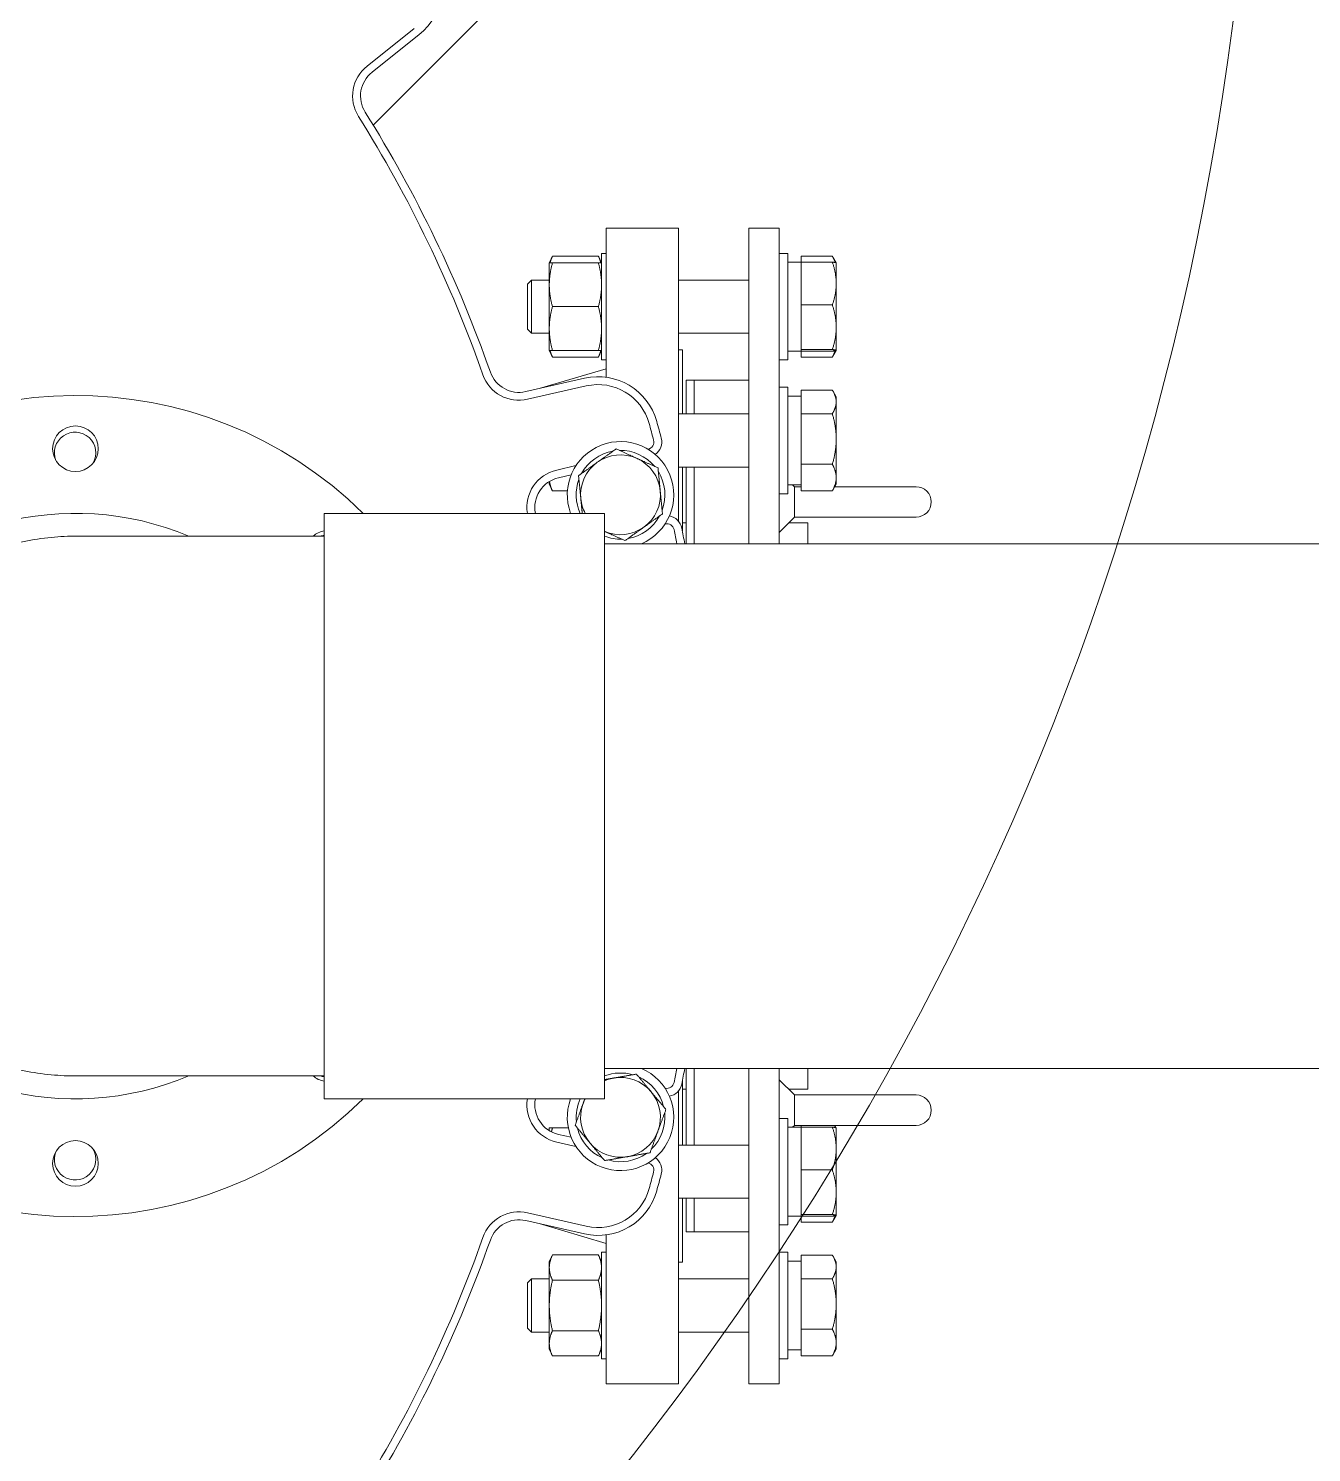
# Model space of a CAD drawing. Header units: inches. Extents: x 17 to 469, y 7 to 301.
# Drawn here: x 107.56 to 128.65, y 202.39 to 225.8 of the extents above; entities that cross this region are included whole.
import ezdxf

# ---------------------------------------------------------------- set-up
doc = ezdxf.new("R2010")
doc.units = ezdxf.units.IN
doc.header["$LTSCALE"] = 14
doc.header["$MEASUREMENT"] = 0
doc.layers.add('Symbol (ANSI)', color=7, linetype='Continuous', lineweight=25)
doc.layers.add('Visible', color=7, linetype='Continuous', lineweight=18)
doc.styles.add('Standard D-E', font='arial.ttf')
doc.dimstyles.new('in [mm] D-E NeptuneBenson$7', dxfattribs={"dimscale": 14, "dimtxt": 0.15, "dimasz": 0.098425, "dimexe": 0.125, "dimexo": 0.063, "dimgap": 0.031496, "dimtad": 0, "dimtih": 1, "dimtoh": 1, "dimdec": 4, "dimrnd": 1e-08, "dimzin": 3, "dimdsep": 46, "dimlunit": 5, "dimtxsty": 'Standard D-E', "dimcen": 0.09, "dimdle": 0.393701, "dimclrd": 256, "dimclre": 256, "dimclrt": 256, "dimadec": 1, "dimazin": 1, "dimtfac": 1, "dimtofl": 0, "dimtmove": 0, "dimatfit": 3, "dimfxl": 1, "dimfrac": 1, "dimtolj": 1, "dimtzin": 4, "dimlwd": -1, "dimlwe": -1, "dimarcsym": 0})

msp = doc.modelspace()

# ---------------------------------------------------------------- linework, layer by layer
at = {"layer": 'Visible'}
for p, q in [((115.101536, 226.09642), (113.222033, 224.216916)), ((113.89628, 225.804857), (113.121771, 225.187207)), ((113.202825, 225.085569), (113.977333, 225.703219)), ((117.051969, 220.07164), (117.051969, 222.521308)), ((117.051969, 222.521308), (118.241969, 222.521308)), ((118.241969, 217.70361), (118.241969, 222.521308)), ((119.396969, 222.521308), (119.396969, 217.333808)), ((119.896969, 222.521308), (119.396969, 222.521308)), ((119.896969, 217.333808), (119.896969, 222.521308)), ((116.117344, 221.950678), (116.169211, 222.061907)), ((116.117344, 221.950678), (116.117344, 221.591178)), ((116.924477, 222.061907), (116.169211, 222.061907)), ((116.924477, 221.950678), (116.169211, 221.950678)), ((116.976344, 221.950678), (116.924477, 222.061907)), ((116.976344, 222.106678), (116.976344, 220.356678)), ((117.051969, 222.106678), (116.976344, 222.106678)), ((120.037594, 222.106678), (119.896969, 222.106678)), ((120.037594, 220.356678), (120.037594, 222.106678)), ((120.256594, 221.961178), (120.037594, 221.961178)), ((120.256594, 221.963752), (120.256594, 222.061165)), ((120.256594, 222.061165), (120.770523, 222.061165)), ((120.256594, 221.717368), (120.256594, 221.963752)), ((120.256594, 221.963752), (120.770523, 221.963752)), ((120.834492, 221.950821), (120.779244, 222.046513)), ((120.834719, 221.950428), (120.834492, 221.950821)), ((120.834719, 221.611432), (120.834719, 221.950428)), ((120.256594, 221.717368), (120.256594, 221.505495)), ((115.756594, 221.603028), (115.822748, 221.669178)), ((115.756594, 220.860328), (115.756594, 221.603028)), ((115.822748, 221.669178), (115.822748, 220.794178)), ((116.117344, 221.669178), (115.822748, 221.669178)), ((116.117344, 221.591178), (116.117344, 220.872178)), ((119.396969, 221.669178), (118.241969, 221.669178)), ((120.256594, 221.259111), (120.256594, 221.505495)), ((120.834719, 220.893074), (120.834719, 221.611432)), ((120.256594, 221.003135), (120.256594, 221.259111)), ((120.256594, 221.259111), (120.770523, 221.259111)), ((116.924477, 221.231678), (116.169211, 221.231678)), ((120.256594, 221.003135), (120.256594, 220.783013)), ((115.756594, 220.860328), (115.822748, 220.794178)), ((116.117344, 220.794178), (115.822748, 220.794178)), ((116.117344, 220.872178), (116.117344, 220.512678)), ((119.396969, 220.794178), (118.241969, 220.794178)), ((120.256594, 220.527037), (120.256594, 220.783013)), ((120.834719, 220.51332), (120.834719, 220.893074)), ((116.117344, 220.512678), (116.169211, 220.401448)), ((116.924477, 220.512678), (116.169211, 220.512678)), ((116.924477, 220.401448), (116.169211, 220.401448)), ((116.976344, 220.512678), (116.924477, 220.401448)), ((117.051969, 220.356678), (116.976344, 220.356678)), ((118.241969, 220.521308), (118.304469, 220.521308)), ((118.304469, 219.469216), (118.304469, 220.521308)), ((120.037594, 220.356678), (119.896969, 220.356678)), ((120.256594, 220.502178), (120.037594, 220.502178)), ((120.256594, 220.517445), (120.256594, 220.527037)), ((120.256594, 220.527037), (120.770523, 220.527037)), ((120.256594, 220.517445), (120.256594, 220.502178)), ((120.256594, 220.499604), (120.256594, 220.502178)), ((120.256594, 220.499604), (120.770523, 220.499604)), ((120.256594, 220.40219), (120.256594, 220.499604)), ((120.256594, 220.40219), (120.770523, 220.40219)), ((120.834492, 220.512535), (120.779244, 220.416842)), ((120.834719, 220.512928), (120.834492, 220.512535)), ((120.834719, 220.512928), (120.834719, 220.51332)), ((115.951196, 219.885079), (117.051969, 220.211308)), ((116.697204, 220.05535), (115.731407, 219.834914)), ((115.760335, 219.708173), (116.726131, 219.92861)), ((118.366969, 220.021308), (118.366969, 219.469216)), ((118.366969, 220.021308), (118.496969, 220.021308)), ((118.496969, 219.469216), (118.496969, 220.021308)), ((118.496969, 219.469216), (118.496969, 220.021308)), ((118.496969, 220.021308), (119.396969, 220.021308)), ((120.037594, 219.906716), (119.896969, 219.906716)), ((120.037594, 218.156716), (120.037594, 219.906716)), ((120.256594, 219.724492), (120.256594, 219.861203)), ((120.256594, 219.861203), (120.770523, 219.861203)), ((120.834719, 219.750466), (120.779244, 219.846551)), ((120.256594, 219.761216), (120.037594, 219.761216)), ((120.256594, 219.724492), (120.256594, 219.606929)), ((120.256594, 219.470218), (120.256594, 219.606929)), ((120.834719, 219.66571), (120.834719, 219.750466)), ((120.834719, 219.055474), (120.834719, 219.66571)), ((119.396969, 219.469216), (118.241969, 219.469216)), ((120.256594, 219.18018), (120.256594, 219.470218)), ((120.256594, 219.470218), (120.770523, 219.470218)), ((120.256594, 219.18018), (120.256594, 218.930768)), ((120.256594, 218.64073), (120.256594, 218.930768)), ((120.834719, 218.421479), (120.834719, 219.055474)), ((117.742966, 218.888807), (117.7402, 218.888175)), ((116.556194, 218.617934), (116.238565, 218.545437)), ((116.267493, 218.418696), (116.477058, 218.466528)), ((119.396969, 218.594216), (118.241969, 218.594216)), ((118.304469, 217.544636), (118.304469, 218.594216)), ((118.366969, 218.594216), (118.366969, 217.333808)), ((118.496969, 217.333808), (118.496969, 218.594216)), ((118.496969, 217.333808), (118.496969, 218.594216)), ((120.256594, 218.487404), (120.256594, 218.64073)), ((120.256594, 218.64073), (120.770523, 218.64073)), ((120.256594, 218.487404), (120.256594, 218.355554)), ((116.117344, 218.357454), (116.117344, 218.312716)), ((116.117344, 218.312716), (116.169211, 218.201486)), ((116.41563, 218.201486), (116.169211, 218.201486)), ((120.256594, 218.302216), (120.037594, 218.302216)), ((120.146969, 218.271308), (120.116061, 218.302216)), ((120.146969, 218.271308), (120.256594, 218.271308)), ((120.146969, 218.271308), (120.146969, 218.021308)), ((120.256594, 218.202228), (120.256594, 218.355554)), ((120.256594, 218.202228), (120.770523, 218.202228)), ((120.834719, 218.312966), (120.779244, 218.21688)), ((120.810668, 218.271308), (121.396969, 218.271308)), ((120.834719, 218.312966), (120.834719, 218.421479)), ((122.146969, 218.271308), (121.396969, 218.271308)), ((120.037594, 218.156716), (119.896969, 218.156716)), ((120.146969, 218.021308), (120.146969, 217.771308)), ((112.416969, 217.833808), (112.416969, 208.208808)), ((117.026969, 217.833808), (112.416969, 217.833808)), ((117.026969, 217.833808), (117.026969, 208.208808)), ((120.146969, 217.771308), (119.896969, 217.521308)), ((120.146969, 217.771308), (121.396969, 217.771308)), ((121.396969, 217.771308), (122.146969, 217.771308)), ((118.020576, 217.659766), (118.023343, 217.660398)), ((118.304469, 217.677558), (118.366969, 217.677558)), ((120.053219, 217.677558), (120.366969, 217.677558)), ((120.366969, 217.333808), (120.366969, 217.677558)), ((112.416969, 217.458808), (108.354283, 217.458808)), ((117.026969, 217.333808), (139.952219, 217.333808)), ((117.026969, 208.708808), (139.952219, 208.708808)), ((118.366969, 208.708808), (118.366969, 207.4484)), ((118.496969, 207.4484), (118.496969, 208.708808)), ((118.496969, 207.4484), (118.496969, 208.708808)), ((119.396969, 208.708808), (119.396969, 203.521308)), ((119.896969, 203.521308), (119.896969, 208.708808)), ((120.366969, 208.365058), (120.366969, 208.708808)), ((108.354283, 208.583808), (112.416969, 208.583808)), ((118.023343, 208.382219), (118.020576, 208.38285)), ((118.304469, 207.4484), (118.304469, 208.49798)), ((118.304469, 208.365058), (118.366969, 208.365058)), ((120.146969, 208.271308), (119.896969, 208.521308)), ((120.053219, 208.365058), (120.366969, 208.365058)), ((117.026969, 208.208808), (112.416969, 208.208808)), ((118.241969, 203.521308), (118.241969, 208.339006)), ((120.146969, 208.271308), (121.396969, 208.271308)), ((120.146969, 208.271308), (120.146969, 208.021308)), ((122.146969, 208.271308), (121.396969, 208.271308)), ((120.146969, 208.021308), (120.146969, 207.771308)), ((116.117344, 207.7299), (116.117344, 207.685162)), ((116.430833, 207.7299), (116.169211, 207.7299)), ((120.037594, 207.8859), (119.896969, 207.8859)), ((120.037594, 206.1359), (120.037594, 207.8859)), ((120.256594, 207.7404), (120.037594, 207.7404)), ((120.146969, 207.771308), (120.116061, 207.7404)), ((120.146969, 207.771308), (121.396969, 207.771308)), ((120.256594, 207.742975), (120.256594, 207.771308)), ((120.256594, 207.496591), (120.256594, 207.742975)), ((120.256594, 207.742975), (120.770523, 207.742975)), ((120.834492, 207.730043), (120.810668, 207.771308)), ((120.834719, 207.72965), (120.834492, 207.730043)), ((120.834719, 207.390654), (120.834719, 207.72965)), ((121.396969, 207.771308), (122.146969, 207.771308)), ((116.238565, 207.497179), (116.556194, 207.424682)), ((116.477058, 207.576088), (116.267493, 207.62392)), ((119.396969, 207.4484), (118.241969, 207.4484)), ((120.256594, 207.496591), (120.256594, 207.284718)), ((120.256594, 207.038334), (120.256594, 207.284718)), ((120.834719, 206.672297), (120.834719, 207.390654)), ((117.7402, 207.154441), (117.742966, 207.153809)), ((120.256594, 206.782358), (120.256594, 207.038334)), ((120.256594, 207.038334), (120.770523, 207.038334)), ((120.256594, 206.782358), (120.256594, 206.562236)), ((119.396969, 206.5734), (118.241969, 206.5734)), ((118.304469, 205.521308), (118.304469, 206.5734)), ((118.366969, 206.5734), (118.366969, 206.021308)), ((118.496969, 206.021308), (118.496969, 206.5734)), ((118.496969, 206.021308), (118.496969, 206.5734)), ((120.256594, 206.30626), (120.256594, 206.562236)), ((120.834719, 206.292543), (120.834719, 206.672297)), ((116.726131, 206.114006), (115.760335, 206.334443)), ((120.256594, 206.2814), (120.037594, 206.2814)), ((120.256594, 206.296668), (120.256594, 206.30626)), ((120.256594, 206.30626), (120.770523, 206.30626)), ((120.256594, 206.296668), (120.256594, 206.2814)), ((120.256594, 206.278826), (120.256594, 206.2814)), ((120.256594, 206.181413), (120.256594, 206.278826)), ((120.256594, 206.278826), (120.770523, 206.278826)), ((120.834492, 206.291757), (120.779244, 206.196065)), ((120.834719, 206.29215), (120.834492, 206.291757)), ((120.834719, 206.29215), (120.834719, 206.292543)), ((115.731407, 206.207703), (116.697204, 205.987266)), ((115.951196, 206.157537), (117.051969, 205.831308)), ((118.366969, 206.021308), (118.496969, 206.021308)), ((118.496969, 206.021308), (119.396969, 206.021308)), ((120.037594, 206.1359), (119.896969, 206.1359)), ((120.256594, 206.181413), (120.770523, 206.181413)), ((117.051969, 203.521308), (117.051969, 205.970977)), ((116.117344, 205.529939), (116.169211, 205.641168)), ((116.924477, 205.641168), (116.169211, 205.641168)), ((116.976344, 205.529939), (116.924477, 205.641168)), ((116.976344, 205.685939), (116.976344, 203.935939)), ((117.051969, 205.685939), (116.976344, 205.685939)), ((120.037594, 205.685939), (119.896969, 205.685939)), ((120.037594, 203.935939), (120.037594, 205.685939)), ((120.256594, 205.503715), (120.256594, 205.640426)), ((120.256594, 205.640426), (120.770523, 205.640426)), ((120.834719, 205.529689), (120.779244, 205.625774)), ((116.117344, 205.529939), (116.117344, 205.433611)), ((116.117344, 205.433611), (116.117344, 204.810939)), ((118.241969, 205.521308), (118.304469, 205.521308)), ((120.256594, 205.540439), (120.192845, 205.540439)), ((120.256594, 205.503715), (120.256594, 205.386152)), ((120.256594, 205.249441), (120.256594, 205.386152)), ((120.834719, 205.444933), (120.834719, 205.529689)), ((120.834719, 204.834697), (120.834719, 205.444933)), ((115.756594, 205.182289), (115.822748, 205.248439)), ((115.756594, 204.439589), (115.756594, 205.182289)), ((115.822748, 205.248439), (115.822748, 204.373439)), ((116.117344, 205.248439), (115.822748, 205.248439)), ((116.924477, 205.226053), (116.169211, 205.226053)), ((119.396969, 205.248439), (118.241969, 205.248439)), ((120.256594, 204.959403), (120.256594, 205.249441)), ((120.256594, 205.249441), (120.770523, 205.249441)), ((120.256594, 204.959403), (120.256594, 204.70999)), ((116.117344, 204.810939), (116.117344, 204.188266)), ((120.256594, 204.419953), (120.256594, 204.70999)), ((120.834719, 204.200702), (120.834719, 204.834697)), ((115.756594, 204.439589), (115.822748, 204.373439)), ((116.924477, 204.395824), (116.169211, 204.395824)), ((120.256594, 204.266627), (120.256594, 204.419953)), ((120.256594, 204.419953), (120.770523, 204.419953)), ((116.117344, 204.373439), (115.822748, 204.373439)), ((116.117344, 204.188266), (116.117344, 204.091939)), ((119.396969, 204.373439), (118.241969, 204.373439)), ((120.256594, 204.266627), (120.256594, 204.134777)), ((120.834719, 204.092189), (120.834719, 204.200702)), ((116.117344, 204.091939), (116.169211, 203.980709)), ((116.924477, 203.980709), (116.169211, 203.980709)), ((116.976344, 204.091939), (116.924477, 203.980709)), ((117.051969, 203.935939), (116.976344, 203.935939)), ((120.037594, 203.935939), (119.896969, 203.935939)), ((120.256594, 204.081439), (120.037594, 204.081439)), ((120.256594, 203.981451), (120.256594, 204.134777)), ((120.256594, 203.981451), (120.770523, 203.981451)), ((120.834719, 204.092189), (120.779244, 203.996103)), ((117.051969, 203.521308), (118.241969, 203.521308)), ((119.896969, 203.521308), (119.396969, 203.521308))]:
    msp.add_line(p, q, dxfattribs=at)
for centre, radius in [((79.738952, 231.997589), 48), ((108.326969, 218.896308), 0.375), ((108.326969, 207.146308), 0.375)]:
    msp.add_circle(centre, radius, dxfattribs=at)
for centre, radius, start, end in [((113.353844, 226.485051), 1, 308.5714286, 36.0653484), ((113.514569, 224.694653), 0.63, 128.5714286, 212.0464497), ((113.514569, 224.694653), 0.5, 128.5714286, 212.0464497), ((94.866969, 213.021308), 21.37, 19.3821217, 32.0464497), ((94.866969, 213.021308), 21.5, 19.3821217, 32.0464497), ((115.620147, 220.322378), 0.63, 199.3821217, 282.8571429), ((115.620147, 220.322378), 0.5, 199.3821217, 282.8571429), ((116.919724, 219.080423), 1, 15.363223, 102.8571429), ((116.919724, 219.080423), 0.87, 15.363223, 102.8571429), ((108.326969, 213.021308), 6.75, 45.4765044, 314.5234956), ((108.322169, 218.828408), 0.3405, 330.3264292, 201.5862958), ((94.866969, 213.021308), 23.74, 14.6767474, 15.363223), ((94.866969, 213.021308), 23.87, 14.6767474, 15.363223), ((117.288385, 218.13885), 0.875, 293.0669073, 200.4028933), ((117.716264, 219.005798), 0.12, 282.8571429, 14.6767474), ((117.716264, 219.005798), 0.25, 305.1102965, 14.6767474), ((117.288385, 218.13885), 0.656, 125.57, 185.57), ((117.288385, 218.13885), 0.7295, 99.6291413, 151.5108587), ((117.288385, 218.13885), 0.656, 65.57, 125.57), ((117.288385, 218.13885), 0.7295, 39.6291413, 91.5108587), ((117.288385, 218.13885), 0.656, 5.57, 65.57), ((116.378753, 217.931232), 0.63, 102.8571429, 188.8960292), ((117.288385, 218.13885), 0.7295, 339.6291413, 31.5108587), ((116.378753, 217.931232), 0.5, 102.8571429, 191.235892), ((117.288385, 218.13885), 0.7295, 159.6291413, 204.7179766), ((117.288385, 218.13885), 0.656, 305.57, 5.57), ((122.146969, 218.021308), 0.25, 270, 90), ((117.288385, 218.13885), 0.656, 185.57, 207.7104149), ((108.326969, 213.021308), 4.8125, 67.2317757, 292.7682243), ((117.288385, 218.13885), 0.7295, 279.6291413, 331.5108587), ((118.050045, 217.543406), 0.25, 11.0375383, 80.6039892), ((112.481221, 217.17556), 0.375, 99.8657137, 130.9460412), ((117.288385, 218.13885), 0.656, 246.5155325, 305.57), ((118.050045, 217.543406), 0.12, 11.0375383, 102.8571429), ((94.866969, 213.021308), 23.74, 10.466199, 11.0375383), ((94.866969, 213.021308), 23.87, 10.4085611, 11.0375383), ((112.428369, 217.127508), 0.3405, 91.9186313, 103.3492147), ((117.288385, 218.13885), 0.7295, 249.0011044, 271.5108587), ((117.288385, 207.903766), 0.875, 159.5971067, 66.9330927), ((117.288385, 207.903766), 0.7295, 73.9148556, 110.9988956), ((94.866969, 213.021308), 23.74, 348.9624617, 349.533801), ((94.866969, 213.021308), 23.87, 348.9624617, 349.5914389), ((112.481221, 208.867056), 0.375, 229.0539588, 260.1342863), ((112.428369, 208.915108), 0.3405, 256.6507853, 268.0813687), ((117.288385, 207.903766), 0.656, 99.8557143, 113.4844675), ((117.288385, 207.903766), 0.656, 39.8557143, 99.8557143), ((117.288385, 207.903766), 0.7295, 13.9148556, 65.7965729), ((118.050045, 208.49921), 0.12, 257.1428571, 348.9624617), ((118.050045, 208.49921), 0.25, 279.3960108, 348.9624617), ((116.378753, 208.111384), 0.63, 171.1039708, 257.1428571), ((116.378753, 208.111384), 0.5, 168.764108, 257.1428571), ((117.288385, 207.903766), 0.7295, 155.2820234, 185.7965729), ((117.288385, 207.903766), 0.656, 159.8557143, 219.8557143), ((117.288385, 207.903766), 0.656, 152.2895851, 159.8557143), ((117.288385, 207.903766), 0.656, 339.8557143, 39.8557143), ((122.146969, 208.021308), 0.25, 270, 90), ((117.288385, 207.903766), 0.7295, 313.9148556, 5.7965729), ((117.288385, 207.903766), 0.7295, 193.9148556, 245.7965729), ((117.288385, 207.903766), 0.656, 279.8557143, 339.8557143), ((117.288385, 207.903766), 0.656, 219.8557143, 279.8557143), ((108.322169, 207.214208), 0.3405, 158.4137042, 29.6735708), ((117.288385, 207.903766), 0.7295, 253.9148556, 305.7965729), ((117.716264, 207.036818), 0.25, 345.3232526, 54.8897035), ((117.716264, 207.036818), 0.12, 345.3232526, 77.1428571), ((94.866969, 213.021308), 23.74, 344.636777, 345.3232526), ((94.866969, 213.021308), 23.87, 344.636777, 345.3232526), ((116.919724, 206.962194), 0.87, 257.1428571, 344.636777), ((116.919724, 206.962194), 1, 257.1428571, 344.636777), ((115.620147, 205.720239), 0.63, 77.1428571, 160.6178783), ((115.620147, 205.720239), 0.5, 77.1428571, 160.6178783), ((94.866969, 213.021308), 21.37, 327.9535503, 340.6178783), ((94.866969, 213.021308), 21.5, 327.9535503, 340.6178783)]:
    msp.add_arc(centre, radius, start, end, dxfattribs=at)
msp.add_ellipse((120.192845, 204.810939), major_axis=(-4.1372, 0), ratio=0.176326981, start_param=4.71238898, end_param=4.749923496, dxfattribs=at)
for points, weights in [([(116.117344, 221.950678), (116.117344, 221.950678), (116.169211, 221.950678)], [1, 1.0379548493, 1]), ([(116.169211, 221.950678), (116.117344, 221.758022), (116.117344, 221.591178)], [1, 1.0379548493, 1]), ([(116.169211, 222.061907), (116.141863, 222.00326), (116.129171, 221.950678)], [1, 1.01965956375, 1.01895290532]), ([(116.964517, 221.950678), (116.951824, 222.00326), (116.924477, 222.061907)], [1.01895290532, 1.01965956375, 1]), ([(116.976344, 221.591178), (116.976344, 221.758022), (116.924477, 221.950678)], [1, 1.0379548493, 1]), ([(116.924477, 221.950678), (116.976344, 221.950678), (116.976344, 221.950678)], [1, 1.0379548493, 1]), ([(120.82008, 221.956401), (120.804371, 222.005926), (120.770523, 222.061165)], [1.02385469408, 1.02721658286, 1.01001874936]), ([(120.770523, 221.963752), (120.831026, 221.956824), (120.834492, 221.950821)], [1.01001874936, 1.04117729012, 1.00484823082]), ([(120.834719, 221.611432), (120.834719, 221.774944), (120.770523, 221.963752)], [1, 1.04314139574, 1.01001874936]), ([(116.117344, 221.591178), (116.117344, 221.424333), (116.169211, 221.231678)], [1, 1.0379548493, 1]), ([(116.924477, 221.231678), (116.976344, 221.424333), (116.976344, 221.591178)], [1, 1.0379548493, 1]), ([(120.770523, 221.259111), (120.834719, 221.447919), (120.834719, 221.611432)], [1.01001874936, 1.04314139574, 1]), ([(120.834719, 220.893074), (120.834719, 221.062953), (120.770523, 221.259111)], [1, 1.04314139574, 1.01001874936]), ([(116.169211, 221.231678), (116.117344, 221.039022), (116.117344, 220.872178)], [1, 1.0379548493, 1]), ([(116.976344, 220.872178), (116.976344, 221.039022), (116.924477, 221.231678)], [1, 1.0379548493, 1]), ([(116.117344, 220.872178), (116.117344, 220.705333), (116.169211, 220.512678)], [1, 1.0379548493, 1]), ([(116.924477, 220.512678), (116.976344, 220.705333), (116.976344, 220.872178)], [1, 1.0379548493, 1]), ([(120.770523, 220.527037), (120.834719, 220.723196), (120.834719, 220.893074)], [1.01001874936, 1.04314139574, 1]), ([(116.169211, 220.512678), (116.117344, 220.512678), (116.117344, 220.512678)], [1, 1.0379548493, 1]), ([(116.129171, 220.512678), (116.141863, 220.460096), (116.169211, 220.401448)], [1.01895290532, 1.01965956375, 1]), ([(116.976344, 220.512678), (116.976344, 220.512678), (116.924477, 220.512678)], [1, 1.0379548493, 1]), ([(116.924477, 220.401448), (116.951824, 220.460096), (116.964517, 220.512678)], [1, 1.01965956375, 1.01895290532]), ([(120.834719, 220.51332), (120.834719, 220.519686), (120.770523, 220.527037)], [1, 1.04314139574, 1.01001874936]), ([(120.770523, 220.499604), (120.834719, 220.506954), (120.834719, 220.51332)], [1.01001874936, 1.04314139574, 1]), ([(120.770523, 220.40219), (120.800325, 220.456736), (120.816002, 220.506105)], [1.01001874936, 1.02512992681, 1.02436783531]), ([(120.779244, 220.416842), (120.775053, 220.409583), (120.770523, 220.40219)], [1.01419770863, 1.01228706098, 1.01001874936]), ([(120.834719, 219.66571), (120.834719, 219.756439), (120.770523, 219.861203)], [1, 1.04314139574, 1.01001874936]), ([(120.770523, 219.470218), (120.834719, 219.574982), (120.834719, 219.66571)], [1.01001874936, 1.04314139574, 1]), ([(120.834719, 219.055474), (120.834719, 219.247957), (120.770523, 219.470218)], [1, 1.04314139574, 1.01001874936]), ([(120.770523, 218.64073), (120.834719, 218.862991), (120.834719, 219.055474)], [1.01001874936, 1.04314139574, 1]), ([(116.598721, 218.452131), (116.763816, 218.570196), (116.906792, 218.672444)], [1, 1.0379548493, 1]), ([(116.906792, 218.672444), (117.049768, 218.774692), (117.214862, 218.892757)], [1, 1.0379548493, 1]), ([(117.214862, 218.892757), (117.399657, 218.808814), (117.559694, 218.736117)], [1, 1.0379548493, 1]), ([(117.559694, 218.736117), (117.719731, 218.663419), (117.904526, 218.579476)], [1, 1.0379548493, 1]), ([(116.635483, 218.075178), (116.618422, 218.250122), (116.598721, 218.452131)], [1, 1.0379548493, 1]), ([(117.904526, 218.579476), (117.924227, 218.377467), (117.941288, 218.202523)], [1, 1.0379548493, 1]), ([(120.834719, 218.421479), (120.834719, 218.523234), (120.770523, 218.64073)], [1, 1.04314139574, 1.01001874936]), ([(116.120527, 218.35939), (116.129925, 218.285735), (116.169211, 218.201486)], [1.01421305675, 1.02848612765, 1]), ([(117.941288, 218.202523), (117.958349, 218.027578), (117.978049, 217.825569)], [1, 1.0379548493, 1]), ([(120.770523, 218.202228), (120.834719, 218.319725), (120.834719, 218.421479)], [1.01001874936, 1.04314139574, 1]), ([(120.779244, 218.21688), (120.775053, 218.209621), (120.770523, 218.202228)], [1.01419770863, 1.01228706098, 1.01001874936]), ([(116.659021, 217.833808), (116.646875, 217.958356), (116.635483, 218.075178)], [1.0170476147, 1.025029104, 1]), ([(117.978049, 217.825569), (117.812955, 217.707504), (117.669978, 217.605256)], [1, 1.0379548493, 1]), ([(117.361908, 217.384943), (117.182426, 217.466473), (117.026969, 217.53709)], [1, 1.03682342215, 1.00219539902]), ([(117.669978, 217.605256), (117.527002, 217.503008), (117.361908, 217.384943)], [1, 1.0379548493, 1]), ([(117.176099, 208.550085), (117.34928, 208.580172), (117.549251, 208.614913)], [1, 1.0379548493, 1]), ([(117.549251, 208.614913), (117.679324, 208.459103), (117.791971, 208.324168)], [1, 1.0379548493, 1]), ([(117.026969, 208.524176), (117.102501, 208.537298), (117.176099, 208.550085)], [1.01844056755, 1.01578553413, 1]), ([(116.542081, 207.774109), (116.611979, 207.964661), (116.672514, 208.129683)], [1, 1.0379548493, 1]), ([(116.672514, 208.129683), (116.686967, 208.169084), (116.701539, 208.208808)], [1, 1.00880760452, 1.01352751543]), ([(117.791971, 208.324168), (117.904617, 208.189233), (118.03469, 208.033423)], [1, 1.0379548493, 1]), ([(118.03469, 208.033423), (117.964791, 207.842872), (117.904257, 207.677849)], [1, 1.0379548493, 1]), ([(116.117344, 207.7299), (116.117344, 207.7299), (116.169211, 207.7299)], [1, 1.0379548493, 1]), ([(116.169211, 207.7299), (116.160321, 207.696878), (116.153029, 207.665235)], [1, 1.00630744275, 1.01051850864]), ([(116.7848, 207.483364), (116.672153, 207.6183), (116.542081, 207.774109)], [1, 1.0379548493, 1]), ([(117.904257, 207.677849), (117.843722, 207.512827), (117.773823, 207.322276)], [1, 1.0379548493, 1]), ([(120.770523, 207.742975), (120.831026, 207.736047), (120.834492, 207.730043)], [1.01001874936, 1.04117729012, 1.00484823082]), ([(120.834719, 207.390654), (120.834719, 207.554167), (120.770523, 207.742975)], [1, 1.04314139574, 1.01001874936]), ([(120.82008, 207.735624), (120.814507, 207.753193), (120.806743, 207.771308)], [1.02385469408, 1.02504482031, 1.02365840818]), ([(117.027519, 207.192619), (116.897446, 207.348429), (116.7848, 207.483364)], [1, 1.0379548493, 1]), ([(117.400671, 207.257447), (117.227491, 207.227361), (117.027519, 207.192619)], [1, 1.0379548493, 1]), ([(117.773823, 207.322276), (117.573852, 207.287534), (117.400671, 207.257447)], [1, 1.0379548493, 1]), ([(120.770523, 207.038334), (120.834719, 207.227142), (120.834719, 207.390654)], [1.01001874936, 1.04314139574, 1]), ([(120.834719, 206.672297), (120.834719, 206.842175), (120.770523, 207.038334)], [1, 1.04314139574, 1.01001874936]), ([(120.770523, 206.30626), (120.834719, 206.502419), (120.834719, 206.672297)], [1.01001874936, 1.04314139574, 1]), ([(120.834719, 206.292543), (120.834719, 206.298909), (120.770523, 206.30626)], [1, 1.04314139574, 1.01001874936]), ([(120.770523, 206.278826), (120.834719, 206.286177), (120.834719, 206.292543)], [1.01001874936, 1.04314139574, 1]), ([(120.770523, 206.181413), (120.800325, 206.235959), (120.816002, 206.285328)], [1.01001874936, 1.02512992681, 1.02436783531]), ([(120.779244, 206.196065), (120.775053, 206.188806), (120.770523, 206.181413)], [1.01419770863, 1.01228706098, 1.01001874936]), ([(116.169211, 205.641168), (116.117344, 205.529939), (116.117344, 205.433611)], [1, 1.0379548493, 1]), ([(116.976344, 205.433611), (116.976344, 205.529939), (116.924477, 205.641168)], [1, 1.0379548493, 1]), ([(120.834719, 205.444933), (120.834719, 205.535662), (120.770523, 205.640426)], [1, 1.04314139574, 1.01001874936]), ([(116.117344, 205.433611), (116.117344, 205.337283), (116.169211, 205.226053)], [1, 1.0379548493, 1]), ([(116.924477, 205.226053), (116.976344, 205.337283), (116.976344, 205.433611)], [1, 1.0379548493, 1]), ([(120.770523, 205.249441), (120.834719, 205.354205), (120.834719, 205.444933)], [1.01001874936, 1.04314139574, 1]), ([(116.169211, 205.226053), (116.117344, 205.003594), (116.117344, 204.810939)], [1, 1.0379548493, 1]), ([(116.976344, 204.810939), (116.976344, 205.003594), (116.924477, 205.226053)], [1, 1.0379548493, 1]), ([(120.834719, 204.834697), (120.834719, 205.02718), (120.770523, 205.249441)], [1, 1.04314139574, 1.01001874936]), ([(116.117344, 204.810939), (116.117344, 204.618283), (116.169211, 204.395824)], [1, 1.0379548493, 1]), ([(116.924477, 204.395824), (116.976344, 204.618283), (116.976344, 204.810939)], [1, 1.0379548493, 1]), ([(120.770523, 204.419953), (120.834719, 204.642214), (120.834719, 204.834697)], [1.01001874936, 1.04314139574, 1]), ([(116.169211, 204.395824), (116.117344, 204.284594), (116.117344, 204.188266)], [1, 1.0379548493, 1]), ([(116.976344, 204.188266), (116.976344, 204.284594), (116.924477, 204.395824)], [1, 1.0379548493, 1]), ([(120.834719, 204.200702), (120.834719, 204.302457), (120.770523, 204.419953)], [1, 1.04314139574, 1.01001874936]), ([(116.117344, 204.188266), (116.117344, 204.091939), (116.169211, 203.980709)], [1, 1.0379548493, 1]), ([(116.924477, 203.980709), (116.976344, 204.091939), (116.976344, 204.188266)], [1, 1.0379548493, 1]), ([(120.770523, 203.981451), (120.834719, 204.098947), (120.834719, 204.200702)], [1.01001874936, 1.04314139574, 1]), ([(120.779244, 203.996103), (120.775053, 203.988844), (120.770523, 203.981451)], [1.01419770863, 1.01228706098, 1.01001874936])]:
    msp.add_rational_spline(points, weights, degree=2, dxfattribs=at)
msp.add_open_spline([(108.354283, 217.458808), (108.216685, 217.458808), (108.07271, 217.452383), (107.780028, 217.424323), (107.631322, 217.402684), (107.336959, 217.344372), (107.191239, 217.307688), (106.909996, 217.221998), (106.774471, 217.172997), (106.520661, 217.068096), (106.390606, 217.007389), (106.131951, 216.870148), (106.003352, 216.793608), (105.754691, 216.627843), (105.634576, 216.538581), (105.408419, 216.352604), (105.302375, 216.255891), (105.10839, 216.062313), (105.01147, 215.956489), (104.825058, 215.730756), (104.73557, 215.610843), (104.569359, 215.362551), (104.4926, 215.234119), (104.354953, 214.975745), (104.294061, 214.845807), (104.189102, 214.592794), (104.140167, 214.458015), (104.054552, 214.178299), (104.017876, 214.03336), (103.959547, 213.740556), (103.937881, 213.592628), (103.909773, 213.301457), (103.903326, 213.158215), (103.903326, 212.884401), (103.909773, 212.741159), (103.937881, 212.449988), (103.959547, 212.30206), (104.017876, 212.009256), (104.054552, 211.864318), (104.140167, 211.584602), (104.189102, 211.449822), (104.294061, 211.196809), (104.354953, 211.066871), (104.4926, 210.808498), (104.569359, 210.680065), (104.73557, 210.431773), (104.825058, 210.31186), (105.01147, 210.086127), (105.10839, 209.980303), (105.302375, 209.786725), (105.408419, 209.690013), (105.634576, 209.504035), (105.754691, 209.414773), (106.003352, 209.249008), (106.131951, 209.172468), (106.390606, 209.035227), (106.520661, 208.97452), (106.774471, 208.869619), (106.909996, 208.820619), (107.191239, 208.734928), (107.336959, 208.698244), (107.631322, 208.639933), (107.780028, 208.618293), (108.07271, 208.590234), (108.216685, 208.583808), (108.354283, 208.583808)], degree=3, knots=[-46.633977969, -46.633977969, -46.633977969, -46.633977969, -45.585478193, -45.585478193, -44.536978417, -44.536978417, -43.488478641, -43.488478641, -42.439978865, -42.439978865, -41.395769431, -41.395769431, -40.351559998, -40.351559998, -39.307350564, -39.307350564, -38.26314113, -38.26314113, -37.219100354, -37.219100354, -36.175059579, -36.175059579, -35.131018803, -35.131018803, -34.086978027, -34.086978027, -33.043748812, -33.043748812, -32.000519598, -32.000519598, -30.957290383, -30.957290383, -29.914061169, -29.914061169, -28.870831954, -28.870831954, -27.82760274, -27.82760274, -26.784373525, -26.784373525, -25.741144311, -25.741144311, -24.697103535, -24.697103535, -23.653062759, -23.653062759, -22.609021983, -22.609021983, -21.564981207, -21.564981207, -20.520771774, -20.520771774, -19.47656234, -19.47656234, -18.432352907, -18.432352907, -17.388143473, -17.388143473, -16.339643697, -16.339643697, -15.291143921, -15.291143921, -14.242644145, -14.242644145, -13.194144369, -13.194144369, -13.194144369, -13.194144369], dxfattribs=at)

# ---------------------------------------------------------------- leaders
at = {"layer": 'Symbol (ANSI)', "annotation_type": 0, "has_hookline": 1, "hookline_direction": 0, "text_width": 39.544749}
msp.add_leader([(87.283604, 223.857585), (117.518188, 268.12645), (118.896141, 268.12645)], dimstyle='in [mm] D-E NeptuneBenson$7', override={"dimtad": 0}, dxfattribs=at)

doc.saveas('drawing.dxf')
